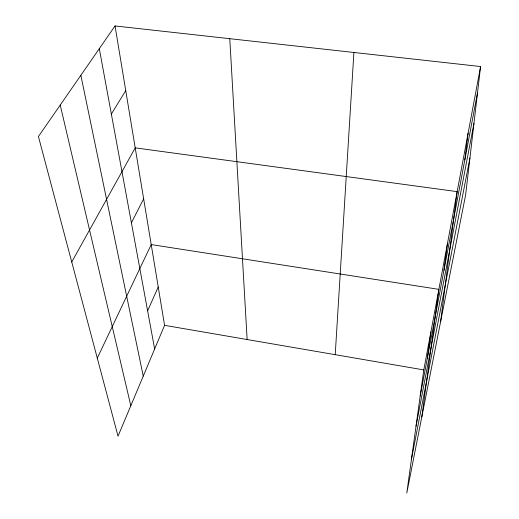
<?xml version="1.0" encoding="UTF-8"?>
<svg xmlns="http://www.w3.org/2000/svg" width="519" height="519" viewBox="0 0 519 519"><rect width="100%" height="100%" fill="white"/><g stroke="black" fill="none" stroke-linecap="round" stroke-linejoin="round"><path stroke-width="0.78" d="M335.222 354.685L353.906 52.471M480.575 66.536L465.653 194.8L406.786 493.05L423.796 369.917L480.575 66.536L115.043 25.95L38.425 136.529L118.021 436.194L164.575 325.335L115.043 25.95M464.829 159.852L468.099 133.188M440.599 321.748L457.161 191.641L135.212 147.857L71.752 262.004M443.959 270.263L447.488 243.327M421.804 416.978L438.873 289.355L151.211 244.572L97.287 358.129M427.325 358.279L430.932 331.79M420.189 396.042L477.545 92.603M416.03 426.125L473.964 123.353M411.483 459.043L469.942 157.964M147.623 310.842L158.23 286.994M131.404 222.82L143.646 198.848M111.358 114.044L125.741 90.63M164.575 325.335L423.796 369.917M60.223 105.072L130.82 405.715M80.847 75.294L143.25 376.113M99.304 48.656L154.649 348.969M229.774 38.691L247.141 339.536"/></g></svg>
